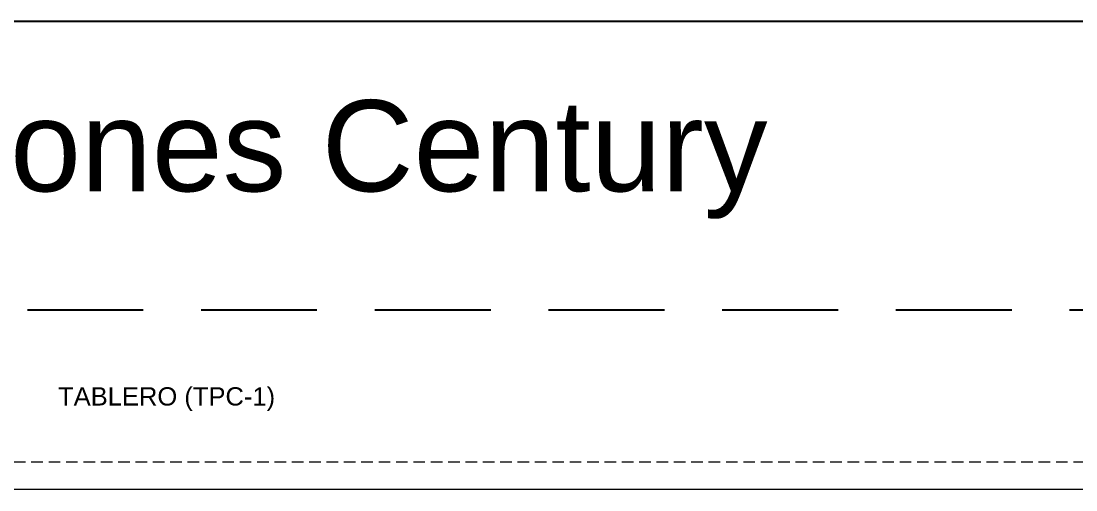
# Model space of a CAD drawing. Header units: inches. Extents: x 75782 to 87231, y -34126 to -18655.
# Drawn here: x 77859 to 79016, y -19170 to -18655 of the extents above; entities that cross this region are included whole.
import ezdxf

# ---------------------------------------------------------------- set-up
doc = ezdxf.new("R2010")
doc.units = ezdxf.units.IN
doc.header["$MEASUREMENT"] = 0
doc.linetypes.add('DASHED', pattern=[19.05, 12.7, -6.35])
doc.layers.add('A-Cables 220V', color=6, linetype='Continuous', lineweight=18)
doc.layers.add('WIRES', color=5, linetype='Continuous')
doc.styles.add('ARIAL', font='arial.ttf')

msp = doc.modelspace()

# ---------------------------------------------------------------- linework, layer by layer
at = {"ltscale": 0.1}
msp.add_lwpolyline([(75782.1, -18655.2), (87231.1, -18655.2), (87231.1, -24628.5), (75782.1, -24628.5)], close=True, dxfattribs=at)
msp.add_lwpolyline([(75782.1, -18655.2), (87231.1, -18655.2), (87231.1, -24628.5), (75782.1, -24628.5)], close=True, dxfattribs=at)
at = {"linetype": 'DASHED', "ltscale": 10}
msp.add_lwpolyline([(75961.3, -18972), (79991.3, -18972), (79991.3, -19951.6), (75961.3, -19951.6)], close=True, dxfattribs=at)
at = {"layer": 'A-Cables 220V', "linetype": 'DASHED'}
msp.add_line((76098.8, -19138.8), (79729.2, -19138.8), dxfattribs=at)
at = {"layer": 'A-Cables 220V', "ltscale": 0.1}
msp.add_line((76256.3, -19168.8), (79583.7, -19168.8), dxfattribs=at)

# ---------------------------------------------------------------- texts
at = {"layer": 'WIRES', "color": 0, "style": 'ARIAL'}
for s, height, p in [('Inversiones Century', 100, (77435.8, -18842)), ('TABLERO (TPC-1)', 20.048, (77899.8, -19077))]:
    msp.add_text(s, height=height, dxfattribs=at).set_placement(p)

doc.saveas('drawing.dxf')
